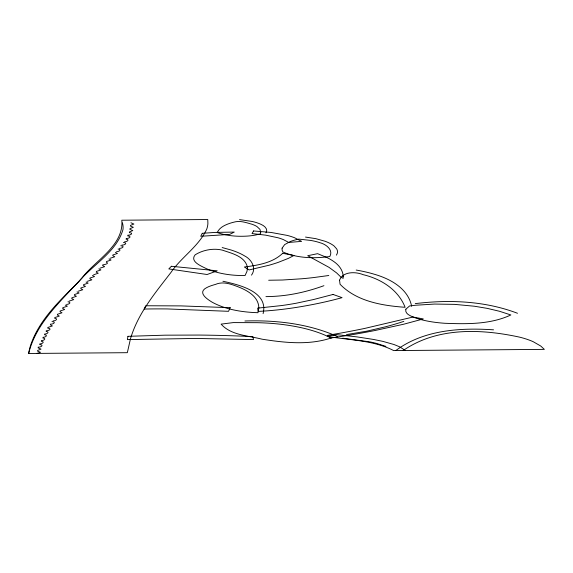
<?xml version="1.0" encoding="UTF-8"?>
<svg xmlns="http://www.w3.org/2000/svg" width="573" height="573" viewBox="0 0 573 573"><rect width="100%" height="100%" fill="white"/><g stroke="black" fill="none" stroke-linecap="round" stroke-linejoin="round"><path stroke-width="0.86" d="M28.65 353.469C36.128 322.606 61.504 300.617 82.003 277.955C95.154 260.421 124.09 245.488 121.805 220.211L207.755 219.531L207.899 223.484A202.806 62.335 -1.5 0 1 206.71 229.214C198.716 246.454 181.498 256.991 170.904 272.504C157.554 289.874 143.25 307.042 134.591 327.384A945.565 290.626 -1.5 0 0 130.486 338.772L127.335 352.689L28.65 353.469L29.044 351.349A563.431 173.175 -1.5 0 1 30.835 344.595C39.73 319.003 60.272 300.231 78.895 281.536C93.241 264.354 116.219 252.184 122.937 229.766A174.543 53.647 -1.5 0 0 122.837 224.587L122.436 222.825M263.107 313.653C268.744 291.421 238.526 284.695 222.926 281.25M336.415 255.157L337.218 253.517A54.736 16.825 -1.5 0 0 336.638 248.847L334.102 246.018A58.16 17.878 -1.5 0 0 325.049 241.254L315.823 238.662L305.509 237.079M251.497 275.14C256.733 268.143 251.44 259.247 244.556 255.895A86.716 26.652 -1.5 0 0 231.048 250L222.174 247.557M265.951 232.817C268.501 229.3 264.389 225.819 261.367 224.544A40.654 12.499 -1.5 0 0 252.192 221.465L239.535 219.609M395.793 350.561C423.569 329.847 460.183 327.606 493.554 329.826M403.22 350.504C437.228 327.018 481.084 328.766 519.725 337.175A78.623 24.166 -1.5 0 1 533.219 341.709L540.747 346.035L544.35 349.38L393.672 350.576C373.345 340.076 349.315 340.183 327.154 336.38L336.974 334.668L356.993 336.888L373.639 339.467L382.886 341.379L394.009 344.523L399.617 346.801L405.347 350.483M323.924 285.691C308.711 291.22 292.81 295.016 276.644 296.184A50.367 15.478 -1.5 0 1 265.944 296.621M403.829 321.374L400.219 322.549A190.974 58.697 -1.5 0 1 385.357 326.839L366.763 331.165L346.522 334.589M130.486 225.382L133.889 224.043L130.923 222.761M129.942 228.656L133.344 227.323L130.379 226.034M129.398 231.929L132.8 230.597L129.835 229.315M124.577 241.785C126.927 241.949 130.164 239.6 126.074 239.156M116.577 251.669C118.926 251.834 122.164 249.477 118.074 249.033M66.475 304.413C68.824 304.578 72.062 302.229 67.972 301.785M53.146 320.88C55.488 321.045 58.725 318.695 54.643 318.251M44.601 334.038C46.943 334.202 50.18 331.846 46.098 331.409M42.989 337.318C45.339 337.49 48.576 335.133 44.486 334.689M41.385 340.606C43.734 340.77 46.972 338.421 42.882 337.977M39.781 343.893C42.13 344.058 45.367 341.701 41.277 341.264M37.632 350.454L41.034 349.115L38.062 347.832M127.793 235.216C130.658 235.431 134.082 232.91 129.29 232.588M126.182 238.504C129.054 238.719 132.478 236.198 127.679 235.875M121.913 245.079C124.778 245.294 128.202 242.773 123.41 242.451M119.241 248.374C122.113 248.589 125.537 246.068 120.738 245.745M112.852 254.971L117.422 253.459L115.409 252.328M110.181 258.258L114.758 256.754L112.738 255.622M106.456 261.56L111.026 260.056L109.013 258.924M100.06 268.157L104.63 266.646L102.617 265.521M96.328 271.459L100.905 269.947L98.885 268.823M93.664 274.754L98.234 273.242L96.221 272.111M89.94 278.055L94.509 276.544L92.497 275.412M87.268 281.343L91.845 279.839L89.825 278.707M83.543 284.645L88.113 283.141L86.1 282.009M80.872 287.94L85.449 286.436L83.429 285.304M78.207 291.234L82.777 289.723L80.764 288.599M74.476 294.536L79.053 293.025L77.04 291.901M71.811 297.831L76.381 296.32L74.368 295.188M69.147 301.119L73.716 299.615L71.704 298.483M62.751 307.715L67.32 306.211L65.308 305.08M60.086 311.01L64.656 309.499L62.643 308.374M57.415 314.305L61.991 312.794L59.972 311.662M54.75 317.6L59.32 316.088L57.307 314.957M50.474 324.175C53.339 324.39 56.77 321.868 51.971 321.546M47.81 327.47L52.379 325.958L50.367 324.827M46.205 330.75C49.07 330.965 52.494 328.451 47.702 328.121M38.176 347.174C41.041 347.388 44.465 344.874 39.673 344.545M102.725 264.862C104.007 264.812 110.059 263.523 106.342 262.219M37.138 353.398L40.497 352.309L37.517 351.106M328.795 275.506L313.517 277.583A143.422 44.078 -1.5 0 1 301.67 278.779L282.446 280.018L268.665 280.24M415.253 303.618C449.433 299.471 485.059 300.897 517.505 313.273M244.929 320.995C276.401 319.956 308.725 323.724 337.705 336.623M342.74 338.22L369.435 341.787A73.802 22.684 -1.5 0 1 376.74 343.471L385.894 346.386M411.636 306.261C408.119 288.527 390.363 278.858 374.391 274.266A97.102 29.846 -1.5 0 0 356.198 270.055M247.443 267.254L247.027 271.237L245.079 275.513C232.001 275.742 218.714 273.901 206.609 268.78C201.904 266.295 189.369 261.711 195.157 254.827C202.942 249.9 213.414 248.023 222.288 250.115C231.535 253.316 244.958 256.152 247.443 267.254M343.184 276.408L343.163 278.335L341.2 277.375L336.638 272.934L329.052 267.376L307.715 255.716L317.592 253.674L326.696 257.427A107.251 32.962 -1.5 0 1 333.773 261.524C338.736 264.919 343.005 270.155 343.184 276.408M258.824 307.894L257.965 312.715C242.279 312.185 226.134 309.785 212.175 302.215C208.25 299.801 198.437 293.784 204.697 288.856C207.892 286.593 211.716 285.476 215.441 284.416C222.718 281.271 230.138 283.793 237.158 286.443C246.641 290.017 258.659 296.277 258.824 307.894M339.56 280.161L340.054 284.251C356.75 301.477 382.198 305.645 405.104 307.293C398.271 289.68 380.895 278.843 363.139 274.668C355.826 271.638 342.962 271.194 339.56 280.161M282.109 248.159L282.074 250.05L282.897 251.984C297.559 258.323 314.212 258.659 329.833 256.518C333.579 249.735 325.829 244.227 320.028 242.737A40.504 12.448 -1.5 0 0 310.659 240.431L298.82 239.099L296.434 239.636A33.084 10.171 -1.5 0 0 290.303 241.527L284.652 244.607L282.109 248.159M127.937 336.322L127.392 339.596L195.801 338.442L253.502 339.581L252.929 336.638L241.512 336.122A433.525 133.244 -1.5 0 0 199.01 335.062L165.103 335.176L127.937 336.322M260.744 232.638L260.486 233.841L255.594 235.03A24.968 7.671 -1.5 0 1 247.429 236.083C237.286 236.699 226.887 235.961 217.253 232.545C219.402 227.531 224.802 225.067 229.651 223.384A33.857 10.407 -1.5 0 1 235.825 221.722C241.312 220.755 246.927 222.847 252.206 224.315A37.46 11.51 -1.5 0 1 257.005 226.593L259.956 229.365L260.744 232.638M405.842 309.219C404.588 314.355 411.658 316.267 415.217 317.85C424.751 321.088 434.785 322.585 444.806 323.279C466.888 324.139 490.424 324.511 510.865 314.964L499.498 311.275L487.258 308.374L474.394 306.226L454.482 304.363L434.585 304.062L415.568 305.244L409.573 305.953L405.842 309.219M230.188 307.701L228.527 311.311L167.373 308.94A253.724 77.985 -1.5 0 0 150.205 308.947L144.131 309.033L145.735 305.753L180.824 305.896L230.188 307.701M202.283 233.318L200.736 236.277L229.658 234.407L234.285 232.079L215.219 232.409L202.283 233.318M253.545 230.948L252.048 233.576L265.793 235.174L278.184 237.809A50.188 15.428 -1.5 0 1 283.52 239.679L288.72 242.451L301.62 241.369L294.586 237.752A58.088 17.856 -1.5 0 0 287.381 235.439L271.065 232.452L253.545 230.948M171.37 266.28L168.813 268.923L207.097 274.51L217.246 270.828L171.37 266.28M282.682 253.295C272.49 263.028 257.786 265.263 244.37 267.011L249.183 269.919L269.346 265.163A127.048 39.05 -1.5 0 0 278.335 262.327L288.369 258.38L293.97 255.494L282.682 253.295M331.122 337.984C308.947 345.433 284.724 342.747 262.04 339.187C248.36 335.642 231.019 335.384 221.099 324.132L233.275 322.592L257.256 322.678A90.548 27.833 -1.5 0 1 281.293 324.339C298.426 326.445 315.608 330.206 331.122 337.984L350.124 335.033A355.117 109.149 -1.5 0 0 375.029 330.499L403.75 324.203L423.311 318.932L413.026 317.048L364.879 328.386A406.68 125 -1.5 0 1 340.727 333.071L327.312 335.398L331.122 337.984M333.063 294.45L313.374 299.579L296.248 303.217A128.144 39.387 -1.5 0 1 281.436 305.581L257.671 308.138L258.187 311.404C279.638 310.365 300.954 307.149 321.933 302.616A202.856 62.35 -1.5 0 0 342.067 297.652L333.063 294.45"/></g></svg>
